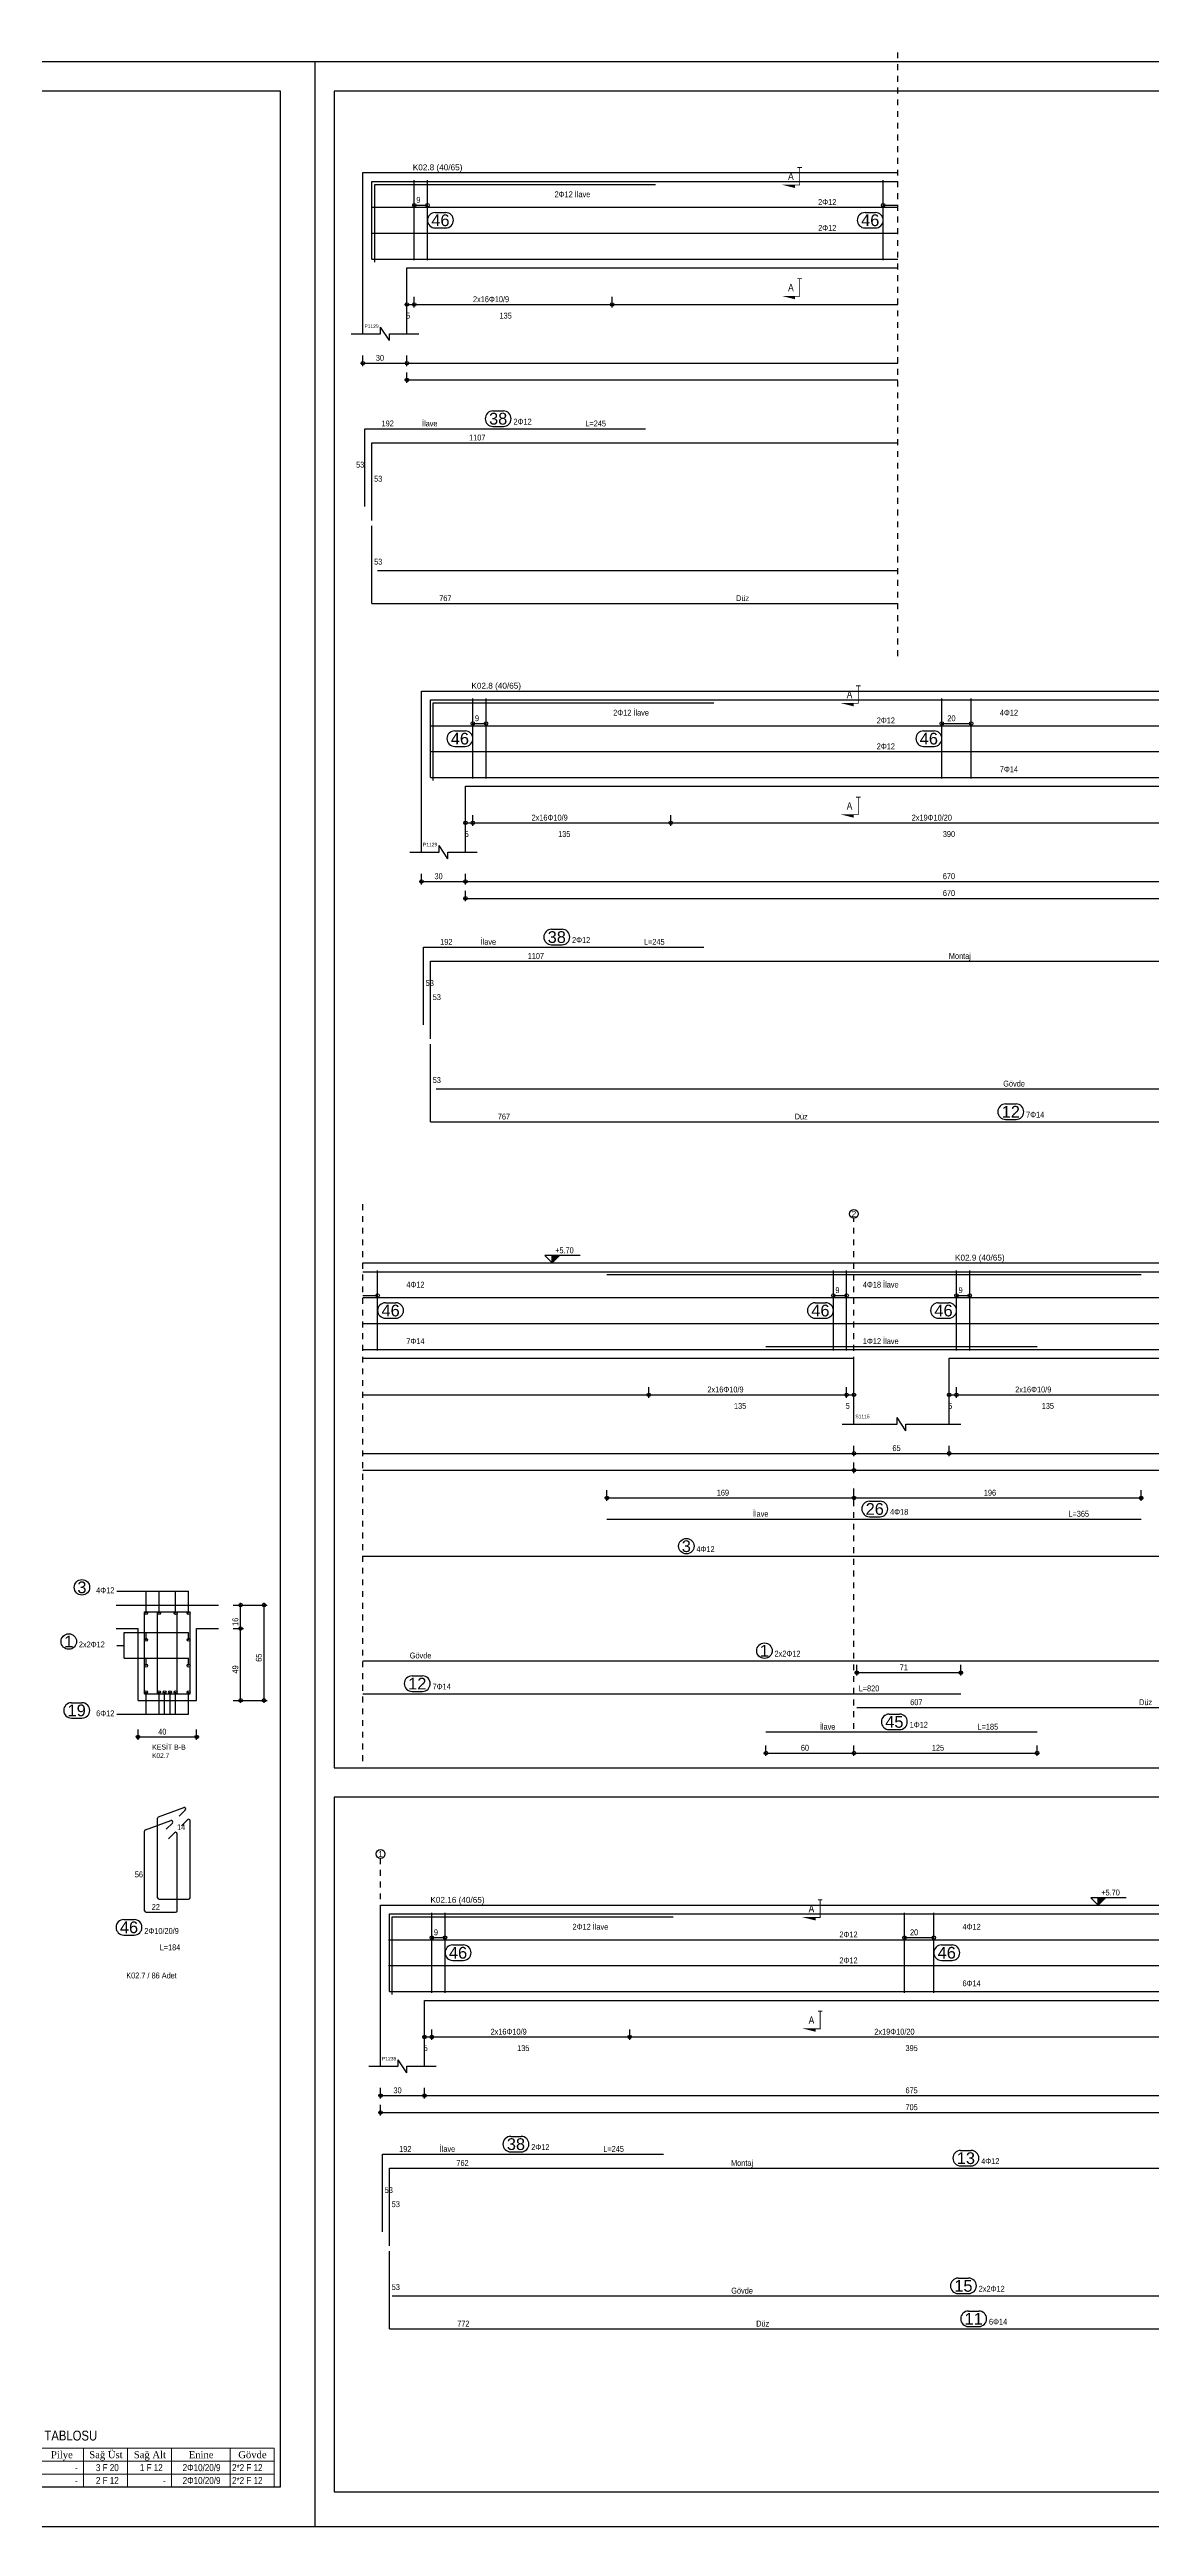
# Model space of a CAD drawing. Header units: metres. Extents: x 419734 to 420376, y 4564732 to 4565123.
# Drawn here: x 419920.16 to 419938.95, y 4564807.53 to 4564849.79 of the extents above; entities that cross this region are included whole.
import ezdxf
from ezdxf.enums import TextEntityAlignment as Align

# ---------------------------------------------------------------- set-up
doc = ezdxf.new("R2010")
doc.units = ezdxf.units.M
doc.linetypes.add('NASCOSTA', pattern=[0.375, 0.25, -0.125])
doc.linetypes.add('TRATTO-PUNTO', pattern=[1, 0.5, -0.25, 0, -0.25])
for name, color, linetype in [('Standart', 7, 'Continuous'), ('SW_ASSI', 7, 'TRATTO-PUNTO'), ('SW_DIM', 33, 'Continuous'), ('SW_MAGRONE', 2, 'Continuous'), ('SW_QUOTE', 1, 'Continuous'), ('SW_REINFORCEMENT', 7, 'Continuous'), ('SW_TESTI', 2, 'Continuous'), ('SW_Tondini', 1, 'Continuous'), ('SW_TRATT_GRIGIO', 252, 'NASCOSTA'), ('SW_TXT_TESTI', 1, 'Continuous')]:
    doc.layers.add(name, color=color, linetype=linetype)
doc.styles.add('arial_1_18', font='arial.ttf', dxfattribs={"height": 0.2})
doc.styles.add('SWS', font='ARIALN.TTF')
doc.styles.add('times new roman_1_18', font='times.ttf', dxfattribs={"height": 0.2})

# ---------------------------------------------------------------- blocks, each defined once
blk = doc.blocks.new('*U1605')
at = {"layer": 'SW_QUOTE'}
blk.add_hatch(color=1, dxfattribs=at).paths.add_polyline_path([(0.25, 0.25), (0, 0.25), (0, 0)])
at = {"layer": 'SW_QUOTE', "color": 1}
for p, q in [((0.95, 0.25), (-0.25, 0.25)), ((-0.25, 0.25), (0, 0)), ((-0.25, 0), (0.25, 0)), ((0, 0), (0, 0.25)), ((0.25, 0.25), (0, 0))]:
    blk.add_line(p, q, dxfattribs=at)
at = {"layer": 'SW_QUOTE', "color": 2, "style": 'SWS'}
blk.add_attdef('QUOTA', (0.1, 0.33), '', height=0.2, dxfattribs=at)
blk = doc.blocks.new('*U1603')
at = {"layer": 'SW_QUOTE', "const_width": 0.0003}
blk.add_lwpolyline([(0, 0), (0, -0.006), (-0.00159, -0.006)], dxfattribs=at)
at = {"layer": 'SW_QUOTE', "const_width": 0.0003, "flags": 128}
blk.add_lwpolyline([(0.00075, 0), (-0.00075, 0)], dxfattribs=at)
at = {"layer": 'SW_QUOTE'}
blk.add_solid([(-0.00159, -0.00585), (-0.00159, -0.00701), (-0.00624, -0.00585)], dxfattribs=at)
at = {"layer": 'SW_TESTI', "style": 'SWS'}
for tag, p in [('RIF_DOC', (0.0025, -0.003)), ('RIF_DOC_SEC', (0.0055, -0.003))]:
    blk.add_attdef(tag, text='', height=0.002, rotation=90, dxfattribs=at).set_placement(p, align=Align.MIDDLE)
at = {"layer": 'SW_TESTI', "color": 3, "style": 'SWS'}
blk.add_attdef('SEZ', text='', height=0.0025, dxfattribs=at).set_placement((-0.003, -0.003), align=Align.MIDDLE)

msp = doc.modelspace()

# ---------------------------------------------------------------- linework, layer by layer
at = {"color": 0, "linetype": 'Continuous'}
for centre in [(419933.87734, 4564829.92808), (419925.80258, 4564819.00593)]:
    msp.add_circle(centre, 0.075, dxfattribs=at)
at = {"layer": 'Standart', "color": 2}
for points in [[(420281.38267, 4564849.57907), (419805.78267, 4564849.57907), (419805.78267, 4564807.5324), (420281.38267, 4564807.5324)], [(419924.68267, 4564849.57907), (419924.68267, 4564807.5324)]]:
    msp.add_lwpolyline(points, dxfattribs=at)
for points in [[(419924.09638, 4564808.20704), (419924.09638, 4564849.07907), (419890.26896, 4564849.07907), (419890.26896, 4564808.20704)], [(419957.94864, 4564820.47574), (419957.94864, 4564849.07907), (419925.01086, 4564849.07907), (419925.01086, 4564820.47574)], [(419962.80928, 4564808.12439), (419962.80928, 4564819.97574), (419925.01086, 4564819.97574), (419925.01086, 4564808.12439)]]:
    msp.add_lwpolyline(points, close=True, dxfattribs=at)
at = {"layer": 'Standart', "color": 1, "linetype": 'Continuous', "lineweight": 5}
for points in [[(419915.48638, 4564808.86704), (419923.98638, 4564808.86704)], [(419915.48638, 4564808.64704), (419923.98638, 4564808.64704)], [(419920.73638, 4564808.86704), (419920.73638, 4564808.20704)], [(419921.48638, 4564808.86704), (419921.48638, 4564808.20704)], [(419922.23638, 4564808.86704), (419922.23638, 4564808.20704)], [(419923.23638, 4564808.86704), (419923.23638, 4564808.20704)], [(419923.98638, 4564808.86704), (419923.98638, 4564808.20704)], [(419915.48638, 4564808.42704), (419923.98638, 4564808.42704)], [(419915.48638, 4564808.20704), (419923.98638, 4564808.20704)]]:
    msp.add_lwpolyline(points, dxfattribs=at)
at = {"layer": 'SW_ASSI', "ltscale": 0.2}
for points in [[(419933.87734, 4564826.5903), (419933.87734, 4564829.85308)], [(419933.87734, 4564821.1403), (419933.87734, 4564825.3403)], [(419925.80258, 4564815.63358), (419925.80258, 4564818.93093)]]:
    msp.add_lwpolyline(points, dxfattribs=at)
at = {"layer": 'SW_DIM', "ltscale": 0.5}
for points in [[(419926.37735, 4564847.13664), (419926.60235, 4564847.13664)], [(419934.37735, 4564847.13664), (419934.62735, 4564847.13664)], [(419926.21235, 4564845.44164), (419934.62735, 4564845.44164)], [(419926.25235, 4564845.39164), (419926.25235, 4564845.57164)], [(419926.37735, 4564845.39164), (419926.37735, 4564845.57164)], [(419929.75235, 4564845.39164), (419929.75235, 4564845.57164)], [(419925.80235, 4564844.94164), (419925.80235, 4564845.05414)], [(419925.95235, 4564844.82914), (419925.80235, 4564845.05414)], [(419925.30234, 4564844.94164), (419925.80235, 4564844.94164)], [(419925.50234, 4564844.39164), (419925.50234, 4564844.57164)], [(419925.95235, 4564844.82914), (419925.95235, 4564844.94164)], [(419925.95235, 4564844.94164), (419926.45235, 4564844.94164)], [(419926.25235, 4564844.39164), (419926.25235, 4564844.57164)], [(419925.46234, 4564844.44164), (419934.62735, 4564844.44164)], [(419926.21235, 4564844.15364), (419934.62735, 4564844.15364)], [(419926.25235, 4564844.10364), (419926.25235, 4564844.28364)], [(419927.37734, 4564838.29244), (419927.60234, 4564838.29244)], [(419935.37734, 4564838.29244), (419935.87734, 4564838.29244)], [(419927.21234, 4564836.59744), (419944.04234, 4564836.59744)], [(419927.25234, 4564836.54744), (419927.25234, 4564836.72744)], [(419927.37734, 4564836.54744), (419927.37734, 4564836.72744)], [(419930.75234, 4564836.54744), (419930.75234, 4564836.72744)], [(419926.80234, 4564836.09744), (419926.80234, 4564836.20994)], [(419926.95234, 4564835.98494), (419926.80234, 4564836.20994)], [(419926.30234, 4564836.09744), (419926.80234, 4564836.09744)], [(419926.50234, 4564835.54744), (419926.50234, 4564835.72744)], [(419926.95234, 4564835.98494), (419926.95234, 4564836.09744)], [(419926.95234, 4564836.09744), (419927.45235, 4564836.09744)], [(419927.25234, 4564835.54744), (419927.25234, 4564835.72744)], [(419926.46234, 4564835.59744), (419952.12734, 4564835.59744)], [(419927.21234, 4564835.30944), (419952.12734, 4564835.30944)], [(419927.25234, 4564835.25944), (419927.25234, 4564835.43944)], [(419925.50234, 4564828.5353), (419925.75234, 4564828.5353)], [(419933.52734, 4564828.5353), (419933.75234, 4564828.5353)], [(419935.62734, 4564828.5353), (419935.85234, 4564828.5353)], [(419925.50234, 4564826.8403), (419933.91734, 4564826.8403)], [(419930.37734, 4564826.7903), (419930.37734, 4564826.9703)], [(419933.75234, 4564826.7903), (419933.75234, 4564826.9703)], [(419933.87734, 4564826.7903), (419933.87734, 4564826.9703)], [(419935.46234, 4564826.8403), (419948.54234, 4564826.8403)], [(419935.50234, 4564826.7903), (419935.50234, 4564826.9703)], [(419935.62734, 4564826.7903), (419935.62734, 4564826.9703)], [(419934.61484, 4564826.3403), (419934.61484, 4564826.4528)], [(419934.76484, 4564826.2278), (419934.61484, 4564826.4528)], [(419933.67734, 4564826.3403), (419934.61484, 4564826.3403)], [(419934.76484, 4564826.2278), (419934.76484, 4564826.3403)], [(419934.76484, 4564826.3403), (419935.70234, 4564826.3403)], [(419925.50234, 4564825.8403), (419949.29234, 4564825.8403)], [(419925.50234, 4564825.5523), (419948.54234, 4564825.5523)], [(419933.87734, 4564825.7903), (419933.87734, 4564825.9703)], [(419933.87734, 4564825.5023), (419933.87734, 4564825.6823)], [(419935.50234, 4564825.7903), (419935.50234, 4564825.9703)], [(419929.66484, 4564825.0303), (419929.66484, 4564825.2103)], [(419933.87734, 4564825.0303), (419933.87734, 4564825.2103)], [(419938.77734, 4564825.0303), (419938.77734, 4564825.2103)], [(419929.62484, 4564825.0803), (419938.81734, 4564825.0803)], [(419921.30243, 4564823.48958), (419922.52743, 4564823.48958)], [(419921.80243, 4564823.11458), (419921.80243, 4564823.48958)], [(419922.02327, 4564823.11458), (419922.02327, 4564823.48958)], [(419922.3066, 4564823.11458), (419922.3066, 4564823.48958)], [(419922.52743, 4564823.11458), (419922.52743, 4564823.48958)], [(419923.28493, 4564823.25208), (419923.86493, 4564823.25208)], [(419923.41493, 4564821.58708), (419923.41493, 4564823.29208)], [(419923.81493, 4564821.58708), (419923.81493, 4564823.29208)], [(419921.42743, 4564822.34375), (419921.42743, 4564822.78541)], [(419921.42743, 4564822.78541), (419922.52743, 4564822.78541)], [(419921.80243, 4564822.66041), (419921.80243, 4564822.78541)], [(419922.52743, 4564822.66041), (419922.52743, 4564822.78541)], [(419923.28493, 4564822.85208), (419923.46493, 4564822.85208)], [(419921.30243, 4564822.56458), (419921.42743, 4564822.56458)], [(419921.42743, 4564822.34375), (419922.52743, 4564822.34375)], [(419921.80243, 4564822.21875), (419921.80243, 4564822.34375)], [(419922.52743, 4564822.21875), (419922.52743, 4564822.34375)], [(419933.92734, 4564822.0503), (419933.92734, 4564822.2303)], [(419935.70234, 4564822.0503), (419935.70234, 4564822.2303)], [(419921.80243, 4564821.38958), (419921.80243, 4564821.76458)], [(419922.02327, 4564821.38958), (419922.02327, 4564821.76458)], [(419922.11771, 4564821.38958), (419922.11771, 4564821.76458)], [(419922.21216, 4564821.38958), (419922.21216, 4564821.76458)], [(419922.3066, 4564821.38958), (419922.3066, 4564821.76458)], [(419922.52743, 4564821.38958), (419922.52743, 4564821.76458)], [(419933.88734, 4564822.1003), (419935.74234, 4564822.1003)], [(419921.30243, 4564821.38958), (419922.52743, 4564821.38958)], [(419923.28493, 4564821.62708), (419923.86493, 4564821.62708)], [(419921.62493, 4564821.00208), (419922.70493, 4564821.00208)], [(419921.66493, 4564820.95208), (419921.66493, 4564821.13208)], [(419922.66493, 4564820.95208), (419922.66493, 4564821.13208)], [(419932.33734, 4564820.72763), (419937.04234, 4564820.72763)], [(419932.37734, 4564820.67763), (419932.37734, 4564820.85763)], [(419933.87734, 4564820.67763), (419933.87734, 4564820.85763)], [(419937.00234, 4564820.67763), (419937.00234, 4564820.85763)], [(419926.67758, 4564817.57858), (419926.90258, 4564817.57858)], [(419934.74008, 4564817.57858), (419935.24008, 4564817.57858)], [(419926.51258, 4564815.88358), (419943.46758, 4564815.88358)], [(419926.55258, 4564815.83358), (419926.55258, 4564816.01358)], [(419926.67758, 4564815.83358), (419926.67758, 4564816.01358)], [(419930.05258, 4564815.83358), (419930.05258, 4564816.01358)], [(419926.10258, 4564815.38358), (419926.10258, 4564815.49608)], [(419926.25258, 4564815.27108), (419926.10258, 4564815.49608)], [(419925.60257, 4564815.38358), (419926.10258, 4564815.38358)], [(419925.80258, 4564814.83358), (419925.80258, 4564815.01358)], [(419926.25258, 4564815.27108), (419926.25258, 4564815.38358)], [(419926.25258, 4564815.38358), (419926.75258, 4564815.38358)], [(419926.55258, 4564814.83358), (419926.55258, 4564815.01358)], [(419925.76258, 4564814.88358), (419957.96758, 4564814.88358)], [(419925.76258, 4564814.59558), (419943.46758, 4564814.59558)], [(419925.80258, 4564814.54558), (419925.80258, 4564814.72558)]]:
    msp.add_lwpolyline(points, dxfattribs=at)
for centre in [(419926.37735, 4564847.13664), (419926.60235, 4564847.13664), (419934.37735, 4564847.13664), (419926.25235, 4564845.44164), (419926.37735, 4564845.44164), (419929.75235, 4564845.44164), (419925.50234, 4564844.44164), (419926.25235, 4564844.44164), (419926.25235, 4564844.15364), (419927.37734, 4564838.29244), (419927.60234, 4564838.29244), (419935.37734, 4564838.29244), (419935.87734, 4564838.29244), (419927.25234, 4564836.59744), (419927.37734, 4564836.59744), (419930.75234, 4564836.59744), (419926.50234, 4564835.59744), (419927.25234, 4564835.59744), (419927.25234, 4564835.30944), (419925.75234, 4564828.5353), (419933.52734, 4564828.5353), (419933.75234, 4564828.5353), (419935.62734, 4564828.5353), (419935.85234, 4564828.5353), (419930.37734, 4564826.8403), (419933.75234, 4564826.8403), (419933.87734, 4564826.8403), (419935.50234, 4564826.8403), (419935.62734, 4564826.8403), (419933.87734, 4564825.8403), (419933.87734, 4564825.5523), (419935.50234, 4564825.8403), (419929.66484, 4564825.0803), (419933.87734, 4564825.0803), (419938.77734, 4564825.0803), (419923.41493, 4564823.25208), (419923.81493, 4564823.25208), (419923.41493, 4564822.85208), (419933.92734, 4564822.1003), (419935.70234, 4564822.1003), (419923.41493, 4564821.62708), (419923.81493, 4564821.62708), (419921.66493, 4564821.00208), (419922.66493, 4564821.00208), (419932.37734, 4564820.72763), (419933.87734, 4564820.72763), (419937.00234, 4564820.72763), (419926.67758, 4564817.57858), (419926.90258, 4564817.57858), (419934.74008, 4564817.57858), (419935.24008, 4564817.57858), (419926.55258, 4564815.88358), (419926.67758, 4564815.88358), (419930.05258, 4564815.88358), (419925.80258, 4564814.88358), (419925.80258, 4564814.59558), (419926.55258, 4564814.88358)]:
    msp.add_circle(centre, 0.03, dxfattribs=at)
at = {"layer": 'SW_MAGRONE'}
for points in [[(419925.50234, 4564847.69164), (419934.62735, 4564847.69164)], [(419925.50234, 4564844.94164), (419925.50234, 4564847.69164)], [(419926.25235, 4564844.94164), (419926.25235, 4564846.06663)], [(419926.25235, 4564846.06663), (419934.62735, 4564846.06663)], [(419926.50234, 4564838.84745), (419952.12734, 4564838.84745)], [(419926.50234, 4564836.09744), (419926.50234, 4564838.84745)], [(419927.25235, 4564836.09744), (419927.25235, 4564837.22244)], [(419927.25235, 4564837.22244), (419944.00234, 4564837.22244)], [(419925.50234, 4564829.0903), (419949.25235, 4564829.0903)], [(419925.50234, 4564827.4653), (419933.87734, 4564827.4653)], [(419933.87734, 4564826.3403), (419933.87734, 4564827.4653)], [(419935.50234, 4564826.3403), (419935.50234, 4564827.4653)], [(419935.50234, 4564827.4653), (419948.50234, 4564827.4653)], [(419921.28993, 4564823.25208), (419923.03993, 4564823.25208)], [(419921.28993, 4564822.85208), (419921.66493, 4564822.85208)], [(419921.66493, 4564821.62708), (419921.66493, 4564822.85208)], [(419922.66493, 4564821.62708), (419922.66493, 4564822.85208)], [(419922.66493, 4564822.85208), (419923.03993, 4564822.85208)], [(419921.66493, 4564821.62708), (419922.66493, 4564821.62708)], [(419925.80257, 4564818.13358), (419957.92758, 4564818.13358)], [(419925.80257, 4564815.38358), (419925.80257, 4564818.13358)], [(419926.55258, 4564815.38358), (419926.55258, 4564816.50858)], [(419926.55258, 4564816.50858), (419943.42757, 4564816.50858)]]:
    msp.add_lwpolyline(points, dxfattribs=at)
at = {"layer": 'SW_REINFORCEMENT', "color": 7, "ltscale": 0.05, "flags": 128}
for points in [[(419925.65234, 4564847.54164), (419934.62735, 4564847.54164)], [(419925.65234, 4564846.21664), (419925.65234, 4564847.54164)], [(419926.37735, 4564846.19664), (419926.37735, 4564847.56164)], [(419926.60235, 4564846.19664), (419926.60235, 4564847.56164)], [(419934.37735, 4564846.19664), (419934.37735, 4564847.56164)], [(419925.70234, 4564847.49164), (419930.48985, 4564847.49164)], [(419925.70234, 4564846.16664), (419925.70234, 4564847.49164)], [(419925.65234, 4564847.09997), (419934.62735, 4564847.09997)], [(419925.65234, 4564846.6583), (419934.62735, 4564846.6583)], [(419925.65234, 4564846.21664), (419934.62735, 4564846.21664)], [(419925.53234, 4564843.32164), (419930.31985, 4564843.32164)], [(419925.53234, 4564841.99664), (419925.53234, 4564843.32164)], [(419925.65234, 4564843.08164), (419934.62735, 4564843.08164)], [(419925.65234, 4564841.75664), (419925.65234, 4564843.08164)], [(419925.65234, 4564840.34164), (419925.65234, 4564841.66664)], [(419925.74834, 4564840.9033), (419934.62735, 4564840.9033)], [(419925.65234, 4564840.34164), (419934.62735, 4564840.34164)], [(419926.65234, 4564838.69744), (419952.12734, 4564838.69744)], [(419926.65234, 4564837.37244), (419926.65234, 4564838.69744)], [(419927.37734, 4564837.35244), (419927.37734, 4564838.71744)], [(419927.60234, 4564837.35244), (419927.60234, 4564838.71744)], [(419935.37734, 4564837.35244), (419935.37734, 4564838.71744)], [(419935.87734, 4564837.35244), (419935.87734, 4564838.71744)], [(419926.65234, 4564838.25578), (419952.12734, 4564838.25578)], [(419926.70234, 4564838.64744), (419931.48984, 4564838.64744)], [(419926.70234, 4564837.32244), (419926.70234, 4564838.64744)], [(419926.65234, 4564837.81411), (419952.12734, 4564837.81411)], [(419926.65234, 4564837.37244), (419952.12734, 4564837.37244)], [(419926.53234, 4564834.47744), (419931.31984, 4564834.47744)], [(419926.53234, 4564833.15244), (419926.53234, 4564834.47744)], [(419926.65234, 4564834.23744), (419952.12734, 4564834.23744)], [(419926.65234, 4564832.91244), (419926.65234, 4564834.23744)], [(419926.65234, 4564831.49744), (419926.65234, 4564832.82244)], [(419926.74834, 4564832.05911), (419952.12734, 4564832.05911)], [(419926.65234, 4564831.49744), (419945.82734, 4564831.49744)], [(419925.50234, 4564828.9403), (419949.10234, 4564828.9403)], [(419925.75234, 4564827.5953), (419925.75234, 4564828.9603)], [(419933.52734, 4564827.5953), (419933.52734, 4564828.9603)], [(419933.75234, 4564827.5953), (419933.75234, 4564828.9603)], [(419935.62734, 4564827.5953), (419935.62734, 4564828.9603)], [(419935.85234, 4564827.5953), (419935.85234, 4564828.9603)], [(419929.66484, 4564828.8903), (419938.77734, 4564828.8903)], [(419925.50234, 4564828.49863), (419949.12734, 4564828.49863)], [(419925.50234, 4564828.05697), (419949.12734, 4564828.05697)], [(419932.37734, 4564827.6653), (419937.00234, 4564827.6653)], [(419925.50234, 4564827.6153), (419949.10234, 4564827.6153)], [(419929.66484, 4564824.7203), (419938.77734, 4564824.7203)], [(419925.50234, 4564824.08518), (419944.19401, 4564824.08518)], [(419921.77743, 4564823.13958), (419922.55243, 4564823.13958)], [(419921.77743, 4564821.73958), (419921.77743, 4564823.13958)], [(419921.99827, 4564821.73958), (419921.99827, 4564823.13958)], [(419922.3316, 4564821.73958), (419922.3316, 4564823.13958)], [(419922.55243, 4564821.73958), (419922.55243, 4564823.13958)], [(419925.50234, 4564822.30197), (419946.62334, 4564822.30197)], [(419921.77743, 4564821.73958), (419922.55243, 4564821.73958)], [(419925.50234, 4564821.7403), (419935.70234, 4564821.7403)], [(419933.92734, 4564821.50501), (419949.10234, 4564821.50501)], [(419932.37734, 4564821.08763), (419937.00234, 4564821.08763)], [(419922.01505, 4564819.64027), (419922.44435, 4564819.79652)], [(419922.36682, 4564819.65025), (419922.4711, 4564819.75453)], [(419921.77743, 4564818.038), (419921.77743, 4564819.39464)], [(419921.79421, 4564819.4186), (419922.22351, 4564819.57486)], [(419921.99827, 4564818.25966), (419921.99827, 4564819.61631)], [(419922.14598, 4564819.42858), (419922.25027, 4564819.53286)], [(419922.18311, 4564819.26401), (419922.28807, 4564819.36897)], [(419922.3316, 4564818.038), (419922.3316, 4564819.35094)], [(419922.40394, 4564819.48567), (419922.5089, 4564819.59063)], [(419922.55243, 4564818.25966), (419922.55243, 4564819.5726)], [(419921.80293, 4564818.0125), (419922.3061, 4564818.0125)], [(419922.02377, 4564818.23416), (419922.52693, 4564818.23416)], [(419925.95258, 4564817.98358), (419945.00258, 4564817.98358)], [(419925.95258, 4564816.65858), (419925.95258, 4564817.98358)], [(419926.67758, 4564816.63858), (419926.67758, 4564818.00358)], [(419926.90258, 4564816.63858), (419926.90258, 4564818.00358)], [(419934.74008, 4564816.63858), (419934.74008, 4564818.00358)], [(419935.24008, 4564816.63858), (419935.24008, 4564818.00358)], [(419925.94008, 4564817.54191), (419944.94008, 4564817.54191)], [(419926.00258, 4564817.93358), (419930.79633, 4564817.93358)], [(419926.00258, 4564816.60858), (419926.00258, 4564817.93358)], [(419925.94008, 4564817.10025), (419944.94008, 4564817.10025)], [(419925.95258, 4564816.65858), (419945.25258, 4564816.65858)], [(419925.83258, 4564813.88358), (419930.62633, 4564813.88358)], [(419925.83258, 4564812.55858), (419925.83258, 4564813.88358)], [(419925.95258, 4564813.64358), (419945.00258, 4564813.64358)], [(419925.95258, 4564812.31858), (419925.95258, 4564813.64358)], [(419925.95258, 4564810.90358), (419925.95258, 4564812.22858)], [(419926.00008, 4564811.46525), (419944.88008, 4564811.46525)], [(419925.95258, 4564810.90358), (419945.25258, 4564810.90358)]]:
    msp.add_lwpolyline(points, dxfattribs=at)
at = {"layer": 'SW_REINFORCEMENT', "color": 7, "ltscale": 0.05}
for centre, start, end in [((419922.02377, 4564819.61631), 110, 180), ((419922.45307, 4564819.77256), 315, 110), ((419921.80293, 4564819.39464), 110, 180), ((419922.23224, 4564819.5509), 315, 110), ((419922.3061, 4564819.35094), 0, 135), ((419922.52693, 4564819.5726), 0, 135), ((419921.80293, 4564818.038), 180, 270), ((419922.02377, 4564818.25966), 180, 270), ((419922.3061, 4564818.038), 270, 0), ((419922.52693, 4564818.25966), 270, 0)]:
    msp.add_arc(centre, 0.0255, start, end, dxfattribs=at)
at = {"layer": 'SW_Tondini'}
for centre in [(419921.80243, 4564823.11458), (419922.02327, 4564823.11458), (419922.3066, 4564823.11458), (419922.52743, 4564823.11458), (419921.80243, 4564822.66041), (419922.52743, 4564822.66041), (419921.80243, 4564822.21875), (419922.52743, 4564822.21875), (419921.80243, 4564821.76458), (419922.02327, 4564821.76458), (419922.11771, 4564821.76458), (419922.21216, 4564821.76458), (419922.3066, 4564821.76458), (419922.52743, 4564821.76458)]:
    msp.add_circle(centre, 0.025, dxfattribs=at)
at = {"layer": 'SW_TRATT_GRIGIO', "ltscale": 0.2}
for points in [[(419934.62735, 4564839.44164), (419934.62735, 4564849.79164)], [(419925.50234, 4564820.5903), (419925.50234, 4564830.1235)]]:
    msp.add_lwpolyline(points, dxfattribs=at)
at = {"layer": 'SW_TXT_TESTI', "flags": 128}
for points in [[(419926.73435, 4564847.01114), (419926.91311, 4564847.01114)], [(419926.73435, 4564846.74714), (419926.91311, 4564846.74714)], [(419934.06658, 4564847.01114), (419934.24535, 4564847.01114)], [(419934.06658, 4564846.74714), (419934.24535, 4564846.74714)], [(419927.71906, 4564843.62564), (419927.89783, 4564843.62564)], [(419927.71906, 4564843.36164), (419927.89783, 4564843.36164)], [(419927.06658, 4564838.16694), (419927.24534, 4564838.16694)], [(419927.06658, 4564837.90294), (419927.24534, 4564837.90294)], [(419935.06658, 4564838.16694), (419935.24534, 4564838.16694)], [(419935.06658, 4564837.90294), (419935.24534, 4564837.90294)], [(419928.71906, 4564834.78144), (419928.89782, 4564834.78144)], [(419928.71906, 4564834.51744), (419928.89782, 4564834.51744)], [(419936.46444, 4564831.80144), (419936.6432, 4564831.80144)], [(419936.46444, 4564831.53744), (419936.6432, 4564831.53744)], [(419925.88434, 4564828.4098), (419926.06311, 4564828.4098)], [(419925.88434, 4564828.1458), (419926.06311, 4564828.1458)], [(419933.21658, 4564828.4098), (419933.39534, 4564828.4098)], [(419933.21658, 4564828.1458), (419933.39534, 4564828.1458)], [(419935.31658, 4564828.4098), (419935.49534, 4564828.4098)], [(419935.31658, 4564828.1458), (419935.49534, 4564828.1458)], [(419934.14381, 4564825.0243), (419934.32257, 4564825.0243)], [(419934.14381, 4564824.7603), (419934.32257, 4564824.7603)], [(419926.33943, 4564822.0443), (419926.5182, 4564822.0443)], [(419926.33943, 4564821.7803), (419926.5182, 4564821.7803)], [(419920.52891, 4564821.58709), (419920.70767, 4564821.58709)], [(419920.52891, 4564821.32309), (419920.70767, 4564821.32309)], [(419934.47793, 4564821.39163), (419934.6567, 4564821.39163)], [(419934.47793, 4564821.12763), (419934.6567, 4564821.12763)], [(419921.42119, 4564817.88643), (419921.59995, 4564817.88643)], [(419921.42119, 4564817.62243), (419921.59995, 4564817.62243)], [(419927.03458, 4564817.45308), (419927.21334, 4564817.45308)], [(419927.03458, 4564817.18908), (419927.21334, 4564817.18908)], [(419935.37208, 4564817.45308), (419935.55084, 4564817.45308)], [(419935.37208, 4564817.18908), (419935.55084, 4564817.18908)], [(419928.02261, 4564814.18758), (419928.20137, 4564814.18758)], [(419928.02261, 4564813.92358), (419928.20137, 4564813.92358)], [(419935.69842, 4564813.94758), (419935.87718, 4564813.94758)], [(419935.69842, 4564813.68358), (419935.87718, 4564813.68358)], [(419935.65582, 4564811.76925), (419935.83458, 4564811.76925)], [(419935.65582, 4564811.50525), (419935.83458, 4564811.50525)], [(419935.83092, 4564811.20758), (419936.00968, 4564811.20758)], [(419935.83092, 4564810.94358), (419936.00968, 4564810.94358)]]:
    msp.add_lwpolyline(points, dxfattribs=at)
at = {"layer": 'SW_TXT_TESTI'}
for centre in [(419931.01867, 4564824.25718), (419920.70757, 4564823.55509), (419920.48348, 4564822.63009), (419932.35134, 4564822.47397)]:
    msp.add_circle(centre, 0.132, dxfattribs=at)
for centre, start, end in [((419926.73435, 4564846.87914), 90, 270), ((419926.91311, 4564846.87914), 270, 90), ((419934.06658, 4564846.87914), 90, 270), ((419934.24535, 4564846.87914), 270, 90), ((419927.71906, 4564843.49364), 90, 270), ((419927.89783, 4564843.49364), 270, 90), ((419927.06658, 4564838.03494), 90, 270), ((419927.24534, 4564838.03494), 270, 90), ((419935.06658, 4564838.03494), 90, 270), ((419935.24534, 4564838.03494), 270, 90), ((419928.71906, 4564834.64944), 90, 270), ((419928.89782, 4564834.64944), 270, 90), ((419936.46444, 4564831.66944), 90, 270), ((419936.6432, 4564831.66944), 270, 90), ((419925.88434, 4564828.2778), 90, 270), ((419926.06311, 4564828.2778), 270, 90), ((419933.21658, 4564828.2778), 90, 270), ((419933.39534, 4564828.2778), 270, 90), ((419935.31658, 4564828.2778), 90, 270), ((419935.49534, 4564828.2778), 270, 90), ((419934.14381, 4564824.8923), 90, 270), ((419934.32257, 4564824.8923), 270, 90), ((419926.33943, 4564821.9123), 90, 270), ((419926.5182, 4564821.9123), 270, 90), ((419920.52891, 4564821.45509), 90, 270), ((419920.70767, 4564821.45509), 270, 90), ((419934.47793, 4564821.25963), 90, 270), ((419934.6567, 4564821.25963), 270, 90), ((419921.42119, 4564817.75443), 90, 270), ((419921.59995, 4564817.75443), 270, 90), ((419927.03458, 4564817.32108), 90, 270), ((419927.21334, 4564817.32108), 270, 90), ((419935.37208, 4564817.32108), 90, 270), ((419935.55084, 4564817.32108), 270, 90), ((419928.02261, 4564814.05558), 90, 270), ((419928.20137, 4564814.05558), 270, 90), ((419935.69842, 4564813.81558), 90, 270), ((419935.87718, 4564813.81558), 270, 90), ((419935.65582, 4564811.63725), 90, 270), ((419935.83458, 4564811.63725), 270, 90), ((419935.83092, 4564811.07558), 90, 270), ((419936.00968, 4564811.07558), 270, 90)]:
    msp.add_arc(centre, 0.132, start, end, dxfattribs=at)

# ---------------------------------------------------------------- block references
ref = msp.add_blockref('*U1603', (419932.95235, 4564847.7804), dxfattribs=dict(xscale=50, yscale=50, zscale=50))
ref.add_attrib('SEZ', 'A', dxfattribs={"layer": 'SW_TESTI', "color": 3, "height": 0.125, "style": 'SWS'}).set_placement((419932.80235, 4564847.6304), align=Align.MIDDLE)
ref = msp.add_blockref('*U1603', (419932.95235, 4564845.88141), dxfattribs=dict(xscale=50, yscale=50, zscale=50))
ref.add_attrib('SEZ', 'A', dxfattribs={"layer": 'SW_TESTI', "color": 3, "height": 0.125, "style": 'SWS'}).set_placement((419932.80235, 4564845.73141), align=Align.MIDDLE)
ref = msp.add_blockref('*U1603', (419933.95234, 4564838.93621), dxfattribs=dict(xscale=50, yscale=50, zscale=50))
ref.add_attrib('SEZ', 'A', dxfattribs={"layer": 'SW_TESTI', "color": 3, "height": 0.125, "style": 'SWS'}).set_placement((419933.80234, 4564838.78621), align=Align.MIDDLE)
ref = msp.add_blockref('*U1603', (419933.95234, 4564837.03722), dxfattribs=dict(xscale=50, yscale=50, zscale=50))
ref.add_attrib('SEZ', 'A', dxfattribs={"layer": 'SW_TESTI', "color": 3, "height": 0.125, "style": 'SWS'}).set_placement((419933.80234, 4564836.88722), align=Align.MIDDLE)
ref = msp.add_blockref('*U1605', (419928.73059, 4564829.0903), dxfattribs=dict(xscale=0.5, yscale=0.5, zscale=0.5))
ref.add_attrib('QUOTA', '+5.70', (419928.78059, 4564829.2553), dxfattribs={"layer": 'SW_QUOTE', "color": 2, "height": 0.1, "style": 'SWS', "flags": 4})
ref = msp.add_blockref('*U1605', (419938.04694, 4564818.13358), dxfattribs=dict(xscale=0.5, yscale=0.5, zscale=0.5))
ref.add_attrib('QUOTA', '+5.70', (419938.09694, 4564818.29858), dxfattribs={"layer": 'SW_QUOTE', "color": 2, "height": 0.1, "style": 'SWS', "flags": 4})
ref = msp.add_blockref('*U1603', (419933.30258, 4564818.22234), dxfattribs=dict(xscale=50, yscale=50, zscale=50))
ref.add_attrib('SEZ', 'A', dxfattribs={"layer": 'SW_TESTI', "color": 3, "height": 0.125, "style": 'SWS'}).set_placement((419933.15258, 4564818.07234), align=Align.MIDDLE)
ref = msp.add_blockref('*U1603', (419933.30258, 4564816.32335), dxfattribs=dict(xscale=50, yscale=50, zscale=50))
ref.add_attrib('SEZ', 'A', dxfattribs={"layer": 'SW_TESTI', "color": 3, "height": 0.125, "style": 'SWS'}).set_placement((419933.15258, 4564816.17335), align=Align.MIDDLE)

# ---------------------------------------------------------------- texts
at = {"color": 0, "linetype": 'Continuous', "style": 'arial_1_18'}
for s, p in [('2', (419933.83801, 4564829.87576)), ('1', (419925.76325, 4564818.9536))]:
    msp.add_text(s, height=0.10125, dxfattribs=at).set_placement(p)
at = {"layer": 'Standart', "color": 3, "linetype": 'Continuous', "lineweight": 5, "style": 'arial_1_18'}
for s, p in [('46', (419926.66835, 4564846.77914)), ('46', (419934.00058, 4564846.77914)), ('38', (419927.65306, 4564843.39364)), ('46', (419927.00058, 4564837.93494)), ('46', (419935.00058, 4564837.93494)), ('38', (419928.65306, 4564834.54944)), ('12', (419936.39844, 4564831.56944)), ('46', (419925.81834, 4564828.1778)), ('46', (419933.15058, 4564828.1778)), ('46', (419935.25058, 4564828.1778)), ('26', (419934.07781, 4564824.7923)), ('3', (419930.94098, 4564824.15718)), ('3', (419920.62988, 4564823.45509)), ('1', (419920.40579, 4564822.53009)), ('1', (419932.27365, 4564822.37397)), ('12', (419926.27343, 4564821.8123)), ('19', (419920.46291, 4564821.35509)), ('45', (419934.41193, 4564821.15963)), ('46', (419921.35519, 4564817.65443)), ('46', (419926.96858, 4564817.22108)), ('46', (419935.30608, 4564817.22108)), ('38', (419927.95661, 4564813.95558)), ('13', (419935.63242, 4564813.71558)), ('15', (419935.58982, 4564811.53725)), ('11', (419935.76492, 4564810.97558))]:
    msp.add_text(s, height=0.2, dxfattribs=at).set_placement(p)
at = {"layer": 'SW_DIM', "ltscale": 0.5}
for s, height, style, p in [('K02.8 (40/65)', 0.1, 'arial_1_18', (419926.35235, 4564847.73164)), ('9', 0.1, 'SWS', (419926.41216, 4564847.17664)), ('P1129', 0.06, 'arial_1_18', (419925.52734, 4564845.04164)), ('5', 0.1, 'SWS', (419926.23716, 4564845.20164)), ('135', 0.1, 'SWS', (419927.83177, 4564845.20164)), ('30', 0.1, 'SWS', (419925.72196, 4564844.48164)), ('192', 0.1, 'SWS', (419925.81959, 4564843.36164)), ('İlave', 0.1, 'SWS', (419926.50906, 4564843.36164)), ('L=245', 0.1, 'SWS', (419929.29576, 4564843.36164)), ('1107', 0.1, 'SWS', (419927.31234, 4564843.12164)), ('53', 0.1, 'SWS', (419925.38486, 4564842.65914)), ('53', 0.1, 'SWS', (419925.69234, 4564842.41914)), ('53', 0.1, 'SWS', (419925.69234, 4564841.00414)), ('767', 0.1, 'SWS', (419926.80284, 4564840.38164)), ('Düz', 0.1, 'SWS', (419931.86687, 4564840.38164)), ('K02.8 (40/65)', 0.1, 'arial_1_18', (419927.35234, 4564838.88744)), ('9', 0.1, 'SWS', (419927.41215, 4564838.33244)), ('20', 0.1, 'SWS', (419935.47196, 4564838.33244)), ('P1129', 0.06, 'arial_1_18', (419926.52734, 4564836.19744)), ('5', 0.1, 'SWS', (419927.23715, 4564836.35744)), ('135', 0.1, 'SWS', (419928.83177, 4564836.35744)), ('390', 0.1, 'SWS', (419935.39427, 4564836.35744)), ('30', 0.1, 'SWS', (419926.72196, 4564835.63744)), ('670', 0.1, 'SWS', (419935.39427, 4564835.63744)), ('670', 0.1, 'SWS', (419935.39427, 4564835.34944)), ('Montaj', 0.1, 'SWS', (419935.49699, 4564834.27744)), ('K02.9 (40/65)', 0.1, 'arial_1_18', (419935.60234, 4564829.1303)), ('9', 0.1, 'SWS', (419933.56215, 4564828.5753)), ('9', 0.1, 'SWS', (419935.66215, 4564828.5753)), ('135', 0.1, 'SWS', (419931.83177, 4564826.6003)), ('5', 0.1, 'SWS', (419933.73715, 4564826.6003)), ('S1115', 0.06, 'arial_1_18', (419933.90234, 4564826.4403)), ('5', 0.1, 'SWS', (419935.48715, 4564826.6003)), ('135', 0.1, 'SWS', (419937.08177, 4564826.6003)), ('65', 0.1, 'SWS', (419934.53446, 4564825.8803)), ('71', 0.1, 'SWS', (419934.65946, 4564822.1403)), ('40', 0.1, 'SWS', (419922.00955, 4564821.04208)), ('K02.7', 0.08, 'arial_1_18', (419921.90493, 4564820.64475)), ('KESİT B-B', 0.085, 'arial_1_18', (419921.90493, 4564820.78708)), ('60', 0.1, 'SWS', (419932.97196, 4564820.76763)), ('125', 0.1, 'SWS', (419935.20677, 4564820.76763)), ('14', 0.1, 'SWS', (419922.3316, 4564819.4125)), ('K02.16 (40/65)', 0.1, 'arial_1_18', (419926.65258, 4564818.17358)), ('9', 0.1, 'SWS', (419926.71239, 4564817.61858)), ('20', 0.1, 'SWS', (419934.8347, 4564817.61858)), ('P1239', 0.06, 'arial_1_18', (419925.82757, 4564815.48358)), ('5', 0.1, 'SWS', (419926.53739, 4564815.64358)), ('135', 0.1, 'SWS', (419928.13201, 4564815.64358)), ('395', 0.1, 'SWS', (419934.757, 4564815.64358)), ('30', 0.1, 'SWS', (419926.0222, 4564814.92358)), ('675', 0.1, 'SWS', (419934.757, 4564814.92358)), ('705', 0.1, 'SWS', (419934.757, 4564814.63558))]:
    msp.add_text(s, height=height, dxfattribs=dict(at, style=style)).set_placement(p)
at = {"layer": 'SW_DIM', "ltscale": 0.5, "style": 'SWS'}
for s, p in [('16', (419923.37493, 4564822.8967)), ('49', (419923.37493, 4564822.0842)), ('65', (419923.77493, 4564822.2842))]:
    msp.add_text(s, height=0.1, rotation=90, dxfattribs=at).set_placement(p)
at = {"layer": 'SW_TXT_TESTI', "style": 'SWS'}
for s, p in [('2Φ12 İlave', (419928.77088, 4564847.27164)), ('2Φ12', (419933.26732, 4564847.13997)), ('2Φ12', (419933.26732, 4564846.6983)), ('2x16Φ10/9', (419927.37858, 4564845.48164)), ('2Φ12', (419928.06972, 4564843.39364)), ('2Φ12 İlave', (419929.77087, 4564838.42744)), ('2Φ12', (419934.26731, 4564838.29578)), ('4Φ12', (419936.36734, 4564838.42744)), ('2Φ12', (419934.26731, 4564837.85411)), ('7Φ14', (419936.36734, 4564837.46244)), ('2x16Φ10/9', (419928.37857, 4564836.63744)), ('2x19Φ10/20', (419934.86338, 4564836.63744)), ('192', (419926.81959, 4564834.51744)), ('İlave', (419927.50906, 4564834.51744)), ('2Φ12', (419929.06972, 4564834.54944)), ('L=245', (419930.29576, 4564834.51744)), ('1107', (419928.31234, 4564834.27744)), ('53', (419926.57234, 4564833.81494)), ('53', (419926.69234, 4564833.57494)), ('53', (419926.69234, 4564832.15994)), ('Gövde', (419936.42525, 4564832.09911)), ('767', (419927.80284, 4564831.53744)), ('Düz', (419932.86687, 4564831.53744)), ('7Φ14', (419936.81509, 4564831.56944)), ('4Φ12', (419926.24234, 4564828.6703)), ('4Φ18 İlave', (419934.03036, 4564828.6703)), ('7Φ14', (419926.24234, 4564827.7053)), ('1Φ12 İlave', (419934.03036, 4564827.7053)), ('2x16Φ10/9', (419931.37857, 4564826.8803)), ('2x16Φ10/9', (419936.62857, 4564826.8803)), ('169', (419931.53802, 4564825.1203)), ('196', (419936.09427, 4564825.1203)), ('İlave', (419932.15531, 4564824.7603)), ('4Φ18', (419934.49447, 4564824.7923)), ('L=365', (419937.537, 4564824.7603)), ('4Φ12', (419931.19067, 4564824.15718)), ('4Φ12', (419920.95064, 4564823.45509)), ('2x2Φ12', (419920.65548, 4564822.53009)), ('Gövde', (419926.30025, 4564822.34197)), ('2x2Φ12', (419932.52334, 4564822.37397)), ('7Φ14', (419926.69009, 4564821.8123)), ('L=820', (419933.95888, 4564821.7803)), ('6Φ12', (419920.95064, 4564821.35509)), ('607', (419934.83784, 4564821.54501)), ('Düz', (419938.74187, 4564821.54501)), ('İlave', (419933.29718, 4564821.12763)), ('1Φ12', (419934.82859, 4564821.15963)), ('L=185', (419935.98638, 4564821.12763)), ('56', (419921.61008, 4564818.60692)), ('22', (419921.89913, 4564818.0525)), ('2Φ10/20/9', (419921.77184, 4564817.64243)), ('2Φ12 İlave', (419929.07736, 4564817.71358)), ('2Φ12', (419933.63005, 4564817.58191)), ('4Φ12', (419935.73008, 4564817.71358)), ('L=184', (419922.03472, 4564817.36243)), ('2Φ12', (419933.63005, 4564817.14025)), ('K02.7 / 86 Adet', (419921.46389, 4564816.88243)), ('6Φ14', (419935.73008, 4564816.74858)), ('2x16Φ10/9', (419927.67881, 4564815.92358)), ('2x19Φ10/20', (419934.22611, 4564815.92358)), ('192', (419926.1202, 4564813.92358)), ('İlave', (419926.81148, 4564813.92358)), ('762', (419927.09558, 4564813.68358)), ('2Φ12', (419928.37327, 4564813.95558)), ('L=245', (419929.60193, 4564813.92358)), ('Montaj', (419931.78139, 4564813.68358)), ('4Φ12', (419936.04908, 4564813.71558)), ('53', (419925.87258, 4564813.22108)), ('53', (419925.99258, 4564812.98108)), ('53', (419925.99258, 4564811.56608)), ('Gövde', (419931.78499, 4564811.50525)), ('2x2Φ12', (419936.00648, 4564811.53725)), ('772', (419927.11058, 4564810.94358)), ('Düz', (419932.21085, 4564810.94358)), ('6Φ14', (419936.18158, 4564810.97558))]:
    msp.add_text(s, height=0.1, dxfattribs=at).set_placement(p)
at = {"layer": 'SW_TXT_TESTI', "linetype": 'Continuous', "lineweight": -3}
for s, height, style, p in [('ZEMİN KAT  - KİRİŞ DONATILARI TABLOSU', 0.168, 'SWS', (419917.05333, 4564808.99904)), ('Pilye', 0.12, 'times new roman_1_18', (419920.17902, 4564808.69704)), ('Sağ Üst', 0.12, 'times new roman_1_18', (419920.83298, 4564808.69704)), ('Sağ Alt', 0.12, 'times new roman_1_18', (419921.5928, 4564808.69704)), ('Enine', 0.12, 'times new roman_1_18', (419922.52937, 4564808.69704)), ('Gövde', 0.12, 'times new roman_1_18', (419923.37481, 4564808.69704)), ('-', 0.12, 'SWS', (419920.58899, 4564808.47704)), ('-', 0.12, 'SWS', (419920.58899, 4564808.25704)), ('3 F 20', 0.12, 'SWS', (419920.94616, 4564808.47704)), ('2 F 12', 0.12, 'SWS', (419920.94616, 4564808.25704)), ('1 F 12', 0.12, 'SWS', (419921.69616, 4564808.47704)), ('-', 0.12, 'SWS', (419922.08899, 4564808.25704)), ('2Φ10/20/9', 0.12, 'SWS', (419922.42553, 4564808.47704)), ('2Φ10/20/9', 0.12, 'SWS', (419922.42553, 4564808.25704)), ('2*2 F 12', 0.12, 'SWS', (419923.26877, 4564808.47704)), ('2*2 F 12', 0.12, 'SWS', (419923.26877, 4564808.25704))]:
    msp.add_text(s, height=height, dxfattribs=dict(at, style=style)).set_placement(p)

doc.saveas('drawing.dxf')
